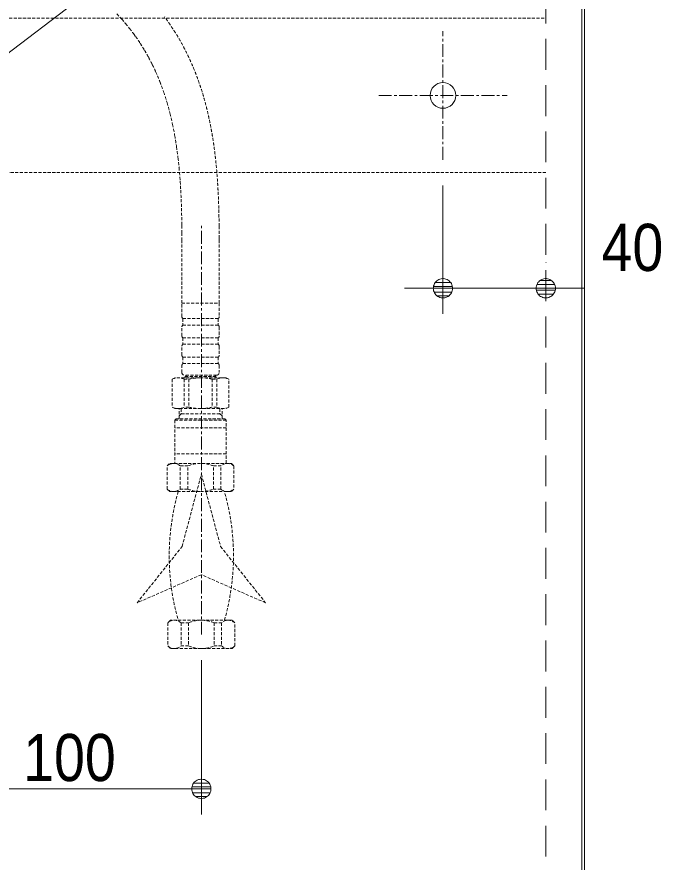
# Model space of a CAD drawing. Units: millimetres, scale not verified. Extents: x -3031 to 3031, y -1522 to 1522.
# Drawn here: x -2214.5 to -1963.9, y -578.2 to -249.5 of the extents above; entities that cross this region are included whole.
import ezdxf
from ezdxf.enums import TextEntityAlignment as Align

# ---------------------------------------------------------------- set-up
doc = ezdxf.new("R2010")
doc.units = ezdxf.units.MM
doc.header["$LTSCALE"] = 10
for name, pattern in [('CHAIN1', [8, 5, -1, 1, -1]), ('DASHED1', [1.8, 1.2, -0.6]), ('LONG_DOUBLE_CHAIN', [21.8, 18, -1, 0.6, -0.6, 0.6, -1])]:
    doc.linetypes.add(name, pattern=pattern)
for name, color, linetype, lineweight in [('0-1_5ボウル・キャビネット', 7, 'Continuous', 9), ('0-2_2寸法-1', 7, 'Continuous', 9), ('0-3_0', 7, 'Continuous', 9), ('0-5_4給排水', 7, 'DASHED1', 9), ('0-6_2寸法-2', 7, 'Continuous', 9)]:
    doc.layers.add(name, color=color, linetype=linetype, lineweight=lineweight)
doc.styles.add('ＭＳ Ｐゴシック', font='')
doc.styles.get('ＭＳ Ｐゴシック').set_extended_font_data('MS PGothic')

# ---------------------------------------------------------------- blocks, each defined once
blk = doc.blocks.new('グループ-9')
at = {"layer": '0-5_4給排水'}
for p, q in [((-12590.5, -2556.9), (-12590.6, -2556.7)), ((-12729, -2595.6), (-12729, -2595.5)), ((-12571.7, -2588.6), (-12571.7, -2588.5)), ((-12554.2, -2620.8), (-12554.3, -2620.7)), ((-12538.2, -2653.4), (-12538.3, -2653.3)), ((-12441.3, -2994.5), (-12441.3, -2994.5)), ((-12575.7, -3091.9), (-12575.9, -3089.5)), ((-12429.7, -3099.7), (-12429.7, -3099.6)), ((-12572.7, -3129.1), (-12572.7, -3128.3)), ((-12427.1, -3134.7), (-12427.1, -3134.7)), ((-12425, -3169.8), (-12425, -3169.7)), ((-12568.7, -3198.7), (-12568.7, -3198.6)), ((-12423.4, -3204.7), (-12423.4, -3204.6)), ((-12567.4, -3233.6), (-12567.4, -3233.5)), ((-12422.2, -3239.6), (-12422.2, -3239.5)), ((-12566, -3305.6), (-12566, -3303.4)), ((-12420.9, -3313), (-12420.9, -3308.8)), ((-12565.7, -3338.3), (-12565.7, -3336.1)), ((-12565.6, -3608), (-12565.6, -3368.8)), ((-12420.6, -3360.3), (-12420.6, -3356)), ((-12420.6, -3608), (-12420.6, -3368.8)), ((-12424.1, -3668), (-12562.1, -3668)), ((-12562.1, -3668), (-12562.1, -3693)), ((-12424.1, -3668), (-12424.1, -3693)), ((-12565.6, -3735.4), (-12565.6, -3700.6)), ((-12562.1, -3693), (-12424.1, -3693)), ((-12420.6, -3700.6), (-12420.6, -3735.4)), ((-12424.1, -3743), (-12562.1, -3743)), ((-12562.1, -3743), (-12562.1, -3768)), ((-12424.1, -3743), (-12424.1, -3768)), ((-12565.6, -3810.4), (-12565.6, -3775.6)), ((-12562.1, -3768), (-12424.1, -3768)), ((-12420.6, -3775.6), (-12420.6, -3810.4)), ((-12424.1, -3818), (-12562.1, -3818)), ((-12562.1, -3818), (-12562.1, -3843)), ((-12562.1, -3843), (-12424.1, -3843)), ((-12424.1, -3818), (-12424.1, -3843)), ((-12565.6, -3878), (-12565.6, -3850.6)), ((-12420.6, -3850.6), (-12420.6, -3878)), ((-12556.8, -3903.8), (-12556.8, -4012.2)), ((-12556.8, -3903.8), (-12538.9, -3903.8)), ((-12430.6, -3888), (-12555.6, -3888)), ((-12553.1, -3893), (-12433.1, -3893)), ((-12538.9, -3903.8), (-12538.9, -4012.2)), ((-12447.3, -3903.8), (-12447.3, -4012.2)), ((-12447.3, -3903.8), (-12429.4, -3903.8)), ((-12429.4, -3903.8), (-12429.4, -4012.2)), ((-12576.6, -4058), (-12576.6, -4018)), ((-12568.1, -4038), (-12493.1, -4038)), ((-12538.9, -4012.2), (-12556.8, -4012.2)), ((-12418.1, -4038), (-12493.1, -4038)), ((-12429.4, -4012.2), (-12447.3, -4012.2)), ((-12409.6, -4058), (-12409.6, -4018)), ((-12593.1, -4063), (-12493.1, -4063)), ((-12393.1, -4063), (-12493.1, -4063)), ((-12393.1, -4093.3), (-12593.1, -4093.3)), ((-12393.1, -4193.3), (-12593.1, -4193.3)), ((-12572, -4331), (-12572, -4241)), ((-12572, -4241), (-12543.1, -4241)), ((-12543.1, -4331), (-12543.1, -4241)), ((-12443.1, -4241), (-12414.2, -4241)), ((-12443.1, -4331), (-12443.1, -4241)), ((-12414.2, -4331), (-12414.2, -4241)), ((-12543.1, -4331), (-12572, -4331)), ((-12414.2, -4331), (-12443.1, -4331)), ((-12568.9, -4851), (-12540, -4851)), ((-12568.9, -4851), (-12568.9, -4941)), ((-12540, -4851), (-12540, -4941)), ((-12440, -4851), (-12411.1, -4851)), ((-12440, -4851), (-12440, -4941)), ((-12411.1, -4851), (-12411.1, -4941)), ((-12540, -4941), (-12568.9, -4941)), ((-12411.1, -4941), (-12440, -4941))]:
    blk.add_line(p, q, dxfattribs=at)
for points in [[(-12632.8, -2494.8), (-12632.9, -2494.6), (-12632.9, -2494.6)], [(-12794.7, -2509.1), (-12794.8, -2509), (-12798.2, -2505.1), (-12798.7, -2504.6)], [(-12780.2, -2526.1), (-12780.3, -2526), (-12780.4, -2526)], [(-12610.9, -2525.6), (-12611, -2525.4), (-12611, -2525.4)], [(-12765.7, -2544.2), (-12765.8, -2544.1), (-12766.4, -2543.4)], [(-12747.1, -2569.1), (-12747.3, -2568.9), (-12751.4, -2563.3)], [(-12711.9, -2622.8), (-12712, -2622.7), (-12712.1, -2622.6)], [(-12696.1, -2650.5), (-12696.2, -2650.4), (-12696.2, -2650.3)], [(-12681.4, -2678.8), (-12681.5, -2678.7), (-12681.5, -2678.5)], [(-12523.5, -2686.3), (-12523.5, -2686.2), (-12523.5, -2686.2)], [(-12665.6, -2712.5), (-12665.7, -2712.4), (-12667.9, -2707.4)], [(-12510, -2719.6), (-12510.1, -2719.5), (-12510.1, -2719.5)], [(-12649.3, -2751.8), (-12649.4, -2751.7), (-12649.4, -2751.4)], [(-12497.8, -2753.2), (-12497.8, -2753.1), (-12497.8, -2753.1)], [(-12634.8, -2791.9), (-12634.8, -2791.8), (-12634.9, -2791.6)], [(-12486.7, -2787.1), (-12486.7, -2787), (-12486.8, -2787)], [(-12476.7, -2821.2), (-12476.8, -2821.1), (-12476.8, -2821.1)], [(-12622, -2832.8), (-12622, -2832.7), (-12622.1, -2832.5)], [(-12467.8, -2855.5), (-12467.8, -2855.5), (-12467.8, -2855.4)], [(-12610.8, -2874.5), (-12610.8, -2874.4), (-12610.9, -2874.2)], [(-12459.8, -2890), (-12459.9, -2890), (-12459.9, -2890)], [(-12601.1, -2916.8), (-12601.1, -2916.7), (-12601.2, -2916.5)], [(-12452.8, -2924.7), (-12452.8, -2924.7), (-12452.8, -2924.7)], [(-12592.9, -2959.7), (-12592.9, -2959.6), (-12592.9, -2959.4)], [(-12446.7, -2959.6), (-12446.7, -2959.5), (-12446.7, -2959.5)], [(-12586, -3003.1), (-12586, -3003.1), (-12586, -3002.9)], [(-12580.1, -3048.5), (-12580.1, -3048.4), (-12580.3, -3046.8)], [(-12565.6, -3660.4), (-12565.6, -3608), (-12420.6, -3608), (-12420.6, -3660.4)], [(-12553.1, -3898), (-12553.1, -3893), (-12548.1, -3888)], [(-12438.1, -3888), (-12433.1, -3893), (-12433.1, -3898)], [(-12568.1, -4018), (-12568.1, -4038), (-12576.6, -4046.5)], [(-12418.1, -4018), (-12418.1, -4038), (-12409.6, -4046.5)], [(-12393.1, -4231), (-12393.1, -4063), (-12398.1, -4058), (-12588.1, -4058), (-12593.1, -4063), (-12593.1, -4231)]]:
    blk.add_lwpolyline(points, dxfattribs=at)
for points in [[(-12593.1, -3898), (-12603.1, -3903.8), (-12603.1, -4012.2), (-12593.1, -4018), (-12393.1, -4018), (-12383.1, -4012.2), (-12383.1, -3903.8), (-12393.1, -3898)], [(-12363.1, -4241), (-12363.1, -4331), (-12373.1, -4341), (-12613.1, -4341), (-12623.1, -4331), (-12623.1, -4241), (-12613.1, -4231), (-12373.1, -4231)], [(-12240, -4773.3), (-12490, -4663.9), (-12740, -4773.3), (-12565, -4554.5), (-12490, -4273.3), (-12415, -4554.5)], [(-12360, -4941), (-12360, -4851), (-12370, -4841), (-12610, -4841), (-12620, -4851), (-12620, -4941), (-12610, -4951), (-12370, -4951)]]:
    blk.add_lwpolyline(points, close=True, dxfattribs=at)
for centre, radius, start, end in [((-13242.6, -2894.4), 590.8, 41.2897, 44.3372), ((-13355.9, -3032), 900.9, 34.2208, 36.6105), ((-13342.6, -2990.3), 729.2, 39.5503, 41.2897), ((-13412.3, -3048), 819.7, 38.0007, 39.5503), ((-13358.7, -3034.2), 904.4, 31.868, 34.2208), ((-13301.1, -2962.6), 679.5, 35.9902, 38.0007), ((-13366.9, -3039.5), 914.2, 29.5632, 31.868), ((-13217.7, -2910.8), 581.6, 32.8327, 35.9902), ((-13711.4, -3229.5), 1169.2, 31.2721, 32.8327), ((-13379.6, -3046.9), 928.8, 27.3141, 29.5626), ((-13224, -2933.9), 599.2, 28.2433, 31.2721), ((-13397.9, -3056.5), 949.5, 25.131, 27.3144), ((-13772.4, -3228.6), 1221.7, 26.7597, 28.2433), ((-13422.2, -3068.1), 976.5, 23.0227, 25.1319), ((-13245.9, -2963.4), 632.2, 23.8938, 26.7597), ((-13452.8, -3081.2), 1009.8, 20.993, 23.0227), ((-13476.1, -3071.6), 886.5, 21.1703, 23.8938), ((-13490.1, -3095.7), 1049.7, 19.0481, 20.993), ((-13526.4, -3091.5), 940.6, 18.5935, 21.1703), ((-13534.5, -3111.1), 1096.8, 17.192, 19.0481), ((-13588.6, -3112.8), 1006.3, 16.1716, 18.5935), ((-13586.7, -3127.4), 1151.4, 15.4278, 17.192), ((-13647.3, -3144.2), 1214.3, 13.7574, 15.4278), ((-13668.7, -3136.4), 1089.8, 13.9208, 16.1716), ((-13717.3, -3161.4), 1286.4, 12.1822, 13.7574), ((-13762.8, -3160), 1186.8, 11.8393, 13.9208), ((-13797.7, -3178.9), 1368.7, 10.7028, 12.1822), ((-13870.2, -3182.8), 1296.7, 9.9203, 11.8393), ((-13890.1, -3196.4), 1462.7, 9.3192, 10.7028), ((-14005.6, -3206.8), 1434.1, 8.1727, 9.9203), ((-13996.2, -3213.9), 1570.3, 8.0306, 9.3192), ((-14169.8, -3230.6), 1600, 6.5956, 8.1727), ((-14118.7, -3231.2), 1694, 6.8375, 8.0311), ((-14247.8, -3241.3), 1678.8, 5.1861, 6.5956), ((-14261.8, -3248.3), 1838.1, 5.7385, 6.8379), ((-14428.2, -3265.1), 2005.4, 4.732, 5.7383), ((-14503.4, -3266.9), 1935.7, 4.1067, 5.1863), ((-14622.4, -3281.1), 2200.2, 3.8167, 4.7315), ((-14832.3, -3291.3), 2265.5, 3.2256, 4.1066), ((-14858.3, -3296.9), 2436.6, 2.9927, 3.8166), ((-15118.6, -3307.5), 2552.2, 2.4438, 3.2256), ((-15148.3, -3312.1), 2727, 2.2587, 2.9926), ((-15485.2, -3323.1), 2919.2, 1.7591, 2.4438), ((-15516, -3326.7), 3095, 1.6145, 2.2587), ((-15960.6, -3337.8), 3394.8, 1.1696, 1.7591), ((-15991.2, -3340.2), 3570.4, 1.0586, 1.6145), ((-16598.5, -3350.8), 4032.8, 0.6735, 1.1697), ((-16610.1, -3351.6), 4189.5, 0.5848, 1.0586), ((-16921.5, -3356.8), 4355.9, 0.2719, 0.6733), ((-17111.3, -3360.9), 4690.7, 0.0595, 0.5848), ((-18830.9, -3368), 6265.2, 0.03292, 0.27192), ((-20139.6, -3368.8), 7574, 0, 0.03292), ((-20647.7, -3368.8), 8227.1, 0, 0.05946), ((-12555.6, -3660.4), 10, 180, 229.4584), ((-12430.6, -3660.4), 10, 310.5416, 0), ((-12555.6, -3700.6), 10, 130.5416, 180), ((-12430.6, -3700.6), 10, 0, 49.4584), ((-12555.6, -3735.4), 10, 180, 229.4583), ((-12430.6, -3735.4), 10, 310.5416, 0), ((-12555.6, -3775.6), 10, 130.5416, 180), ((-12430.6, -3775.6), 10, 0, 49.4584), ((-12555.6, -3810.4), 10, 180, 229.4583), ((-12430.6, -3810.4), 10, 310.5416, 0), ((-12555.6, -3850.6), 10, 130.5416, 180), ((-12430.6, -3850.6), 10, 0, 49.4584), ((-12555.6, -3878), 10, 180, 270), ((-12430.6, -3878), 10, 270, 0), ((-12580, -3947.3), 49.3, 61.9987, 118.0013), ((-12493.1, -4082.7), 184.7, 90, 104.3623), ((-12493.1, -4082.7), 184.7, 75.6377, 90), ((-12406.3, -3947.3), 49.3, 61.9987, 118.0012), ((-12580, -3968.7), 49.3, 241.9987, 298.0013), ((-12493.1, -3833.3), 184.7, 255.6377, 270), ((-12493.1, -3833.3), 184.7, 270, 284.3623), ((-12406.3, -3968.7), 49.3, 241.9987, 298.0013), ((-12597.6, -4268.6), 37.6, 47.2328, 132.7672), ((-12493.1, -4361), 130, 90, 112.6199), ((-12493.1, -4361), 130, 67.3801, 90), ((-12388.7, -4268.6), 37.6, 47.2327, 132.7673), ((-12597.6, -4303.4), 37.6, 227.2328, 312.7672), ((-12493.1, -4211), 130, 247.3801, 270), ((-12493.1, -4211), 130, 270, 292.6199), ((-12388.7, -4303.4), 37.6, 227.2328, 312.7672), ((-11704.6, -4591), 910.4, 164.0608, 180), ((-13275.4, -4591), 910.4, 0, 15.9392), ((-11704.6, -4591), 910.4, 180, 195.9392), ((-13275.4, -4591), 910.4, 344.0608, 0), ((-12594.5, -4878.6), 37.6, 47.2328, 132.7672), ((-12490, -4971), 130, 90, 112.6199), ((-12490, -4971), 130, 67.3801, 90), ((-12385.5, -4878.6), 37.6, 47.2328, 132.7672), ((-12594.5, -4913.4), 37.6, 227.2328, 312.7673), ((-12490, -4821), 130, 247.3801, 270), ((-12490, -4821), 130, 270, 292.6199), ((-12385.5, -4913.4), 37.6, 227.2328, 312.7672)]:
    blk.add_arc(centre, radius, start, end, dxfattribs=at)
blk = doc.blocks.new('グループ-10')
at = {"layer": '0-5_4給排水', "linetype": 'CHAIN1'}
blk.add_line((-12490, -4896.8), (-12490, -3307.6), dxfattribs=at)
at = {"layer": '0-5_4給排水'}
blk.add_blockref('グループ-9', (0, 0), dxfattribs=at)
blk = doc.blocks.new('_Dot')
at = {"layer": '0-3_0'}
for p, q in [((-5, 0), (-10, 0)), ((4.89, 1), (-4.89, 1)), ((3.99, 3), (-3.99, 3)), ((4.58, -1.99), (-4.58, -1.99)), ((3, -3.99), (-3, -3.99))]:
    blk.add_line(p, q, dxfattribs=at)
for points in [[(5, 0), (4.96, 0.63), (4.84, 1.24), (4.65, 1.84), (4.38, 2.41), (4.05, 2.94), (3.64, 3.42), (3.19, 3.85), (2.68, 4.22), (2.13, 4.52), (1.55, 4.76), (0.94, 4.91), (0.31, 4.99), (-0.31, 4.99), (-0.94, 4.91), (-1.55, 4.76), (-2.13, 4.52), (-2.68, 4.22), (-3.19, 3.85), (-3.64, 3.42), (-4.05, 2.94), (-4.38, 2.41), (-4.65, 1.84), (-4.84, 1.24), (-4.96, 0.63), (-5, 0), (0, 0)], [(-5, 0), (-4.96, -0.63), (-4.84, -1.24), (-4.65, -1.84), (-4.38, -2.41), (-4.05, -2.94), (-3.64, -3.42), (-3.19, -3.85), (-2.68, -4.22), (-2.13, -4.52), (-1.55, -4.76), (-0.94, -4.91), (-0.31, -4.99), (0.31, -4.99), (0.94, -4.91), (1.55, -4.76), (2.13, -4.52), (2.68, -4.22), (3.19, -3.85), (3.64, -3.42), (4.05, -2.94), (4.38, -2.41), (4.65, -1.84), (4.84, -1.24), (4.96, -0.63), (5, 0), (0, 0)]]:
    blk.add_lwpolyline(points, close=True, dxfattribs=at)
blk = doc.blocks.new('グループ-32')
at = {"layer": '0-1_5ボウル・キャビネット', "linetype": 'CHAIN1'}
for p, q in [((-11550, -3050), (-11550, -2550)), ((-11800, -2800), (-11300, -2800))]:
    blk.add_line(p, q, dxfattribs=at)
at = {"layer": '0-1_5ボウル・キャビネット'}
blk.add_circle((-11550, -2800), 50, dxfattribs=at)
blk = doc.blocks.new('グループ-34')
at = {"layer": '0-1_5ボウル・キャビネット', "linetype": 'DASHED1'}
for p, q in [((-15830, -2500), (-11150, -2500)), ((-11150, -3100), (-15830, -3100))]:
    blk.add_line(p, q, dxfattribs=at)

msp = doc.modelspace()

# ---------------------------------------------------------------- linework, layer by layer
at = {"layer": '0-1_5ボウル・キャビネット'}
msp.add_line((-1993.75, -90), (-1993.75, -900), dxfattribs=at)
at = {"layer": '0-1_5ボウル・キャビネット', "linetype": 'DASHED1'}
msp.add_lwpolyline([(-2008.75, -90), (-1993.75, -90), (-1993.75, -900), (-2008.75, -900)], close=True, dxfattribs=at)
at = {"layer": '0-1_5ボウル・キャビネット'}
msp.add_lwpolyline([(-2490.75, -93), (-1994.75, -93), (-1994.75, -865), (-2490.75, -865)], close=True, dxfattribs=at)
at = {"layer": '0-1_5ボウル・キャビネット', "linetype": 'LONG_DOUBLE_CHAIN'}
msp.add_lwpolyline([(-1994.75, -865), (-2490.75, -472.13), (-1994.75, -93)], dxfattribs=at)
at = {"layer": '0-2_2寸法-1'}
for p, q in [((-2142.75, -499.68), (-2142.75, -559.68)), ((-2235.25, -549.68), (-2150.25, -549.68))]:
    msp.add_line(p, q, dxfattribs=at)
at = {"layer": '0-6_2寸法-2'}
for p, q in [((-2048.75, -315), (-2048.75, -365)), ((-2008.75, -345), (-2008.65, -345)), ((-2056.25, -355), (-2063.76, -355)), ((-2008.75, -355), (-2048.75, -355)), ((-2001.25, -355), (-1993.74, -355))]:
    msp.add_line(p, q, dxfattribs=at)

# ---------------------------------------------------------------- block references
at = {"layer": '0-1_5ボウル・キャビネット', "xscale": 0.1, "yscale": 0.1}
for name in ['グループ-34', 'グループ-32']:
    msp.add_blockref(name, (-893.75, 0), dxfattribs=at)
at = {"layer": '0-2_2寸法-1', "xscale": 0.7503418, "yscale": 0.7503418}
msp.add_blockref('_Dot', (-2142.75, -549.68), dxfattribs=at)
at = {"layer": '0-5_4給排水', "xscale": 0.1, "yscale": 0.1}
msp.add_blockref('グループ-10', (-893.75, 0), dxfattribs=at)
at = {"layer": '0-6_2寸法-2', "xscale": 0.7503418, "yscale": 0.7503418}
msp.add_blockref('_Dot', (-2048.75, -355), dxfattribs=at)
at = {"layer": '0-6_2寸法-2', "xscale": 0.7503418, "yscale": 0.7503418, "rotation": 180}
msp.add_blockref('_Dot', (-2008.75, -355), dxfattribs=at)

# ---------------------------------------------------------------- texts
at = {"layer": '0-2_2寸法-1', "style": 'ＭＳ Ｐゴシック', "width": 0.9}
msp.add_text('100', height=18.33, dxfattribs=at).set_placement((-2212.06, -552.16), align=Align.BOTTOM_LEFT)
at = {"layer": '0-6_2寸法-2', "style": 'ＭＳ Ｐゴシック', "width": 0.9}
msp.add_text('40', height=18.33, dxfattribs=at).set_placement((-1987.05, -353.76), align=Align.BOTTOM_LEFT)

doc.saveas('drawing.dxf')
